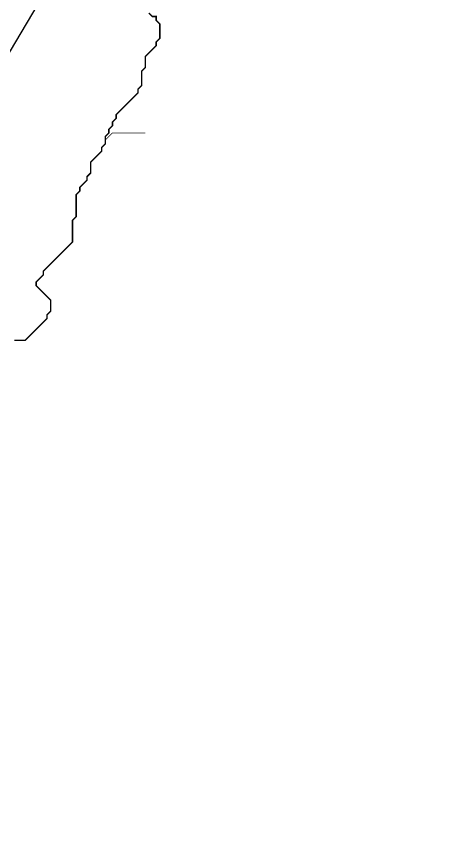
# Model space of a CAD drawing. Header units: metres. Extents: x 442821 to 452274, y 2561971 to 2571293.
# Drawn here: x 447894 to 448362, y 2566253 to 2567157 of the extents above; entities that cross this region are included whole.
import ezdxf

# ---------------------------------------------------------------- set-up
doc = ezdxf.new("R2010")
doc.units = ezdxf.units.M
doc.header["$LTSCALE"] = 8
doc.layers.add('A_BUILT_2006', color=252, linetype='Continuous')
doc.layers.add('A_STREAMS', color=5, linetype='Continuous')

msp = doc.modelspace()

# ---------------------------------------------------------------- linework, layer by layer
at = {"layer": 'A_BUILT_2006', "color": 252}
msp.add_lwpolyline([(444423.44, 2563343.22), (444431.48, 2563355.29), (444572.94, 2563267.78), (444295.21, 2562786.94), (444363.08, 2562577.11), (444377.7, 2562576.48), (444569.24, 2562603.97), (444800.07, 2562694.29), (445148.67, 2563361.17), (445469.39, 2563197.45), (445714.59, 2563159.34), (445807.53, 2563389.68), (445994.14, 2563715.01), (446180.57, 2564037.67), (446320.8, 2564284.9), (446551.38, 2564695.06), (447061.57, 2565726.9), (448013.44, 2567331.59), (448231.64, 2567243.66), (448332.26, 2567295.53), (448412.16, 2567436.64)], dxfattribs=at)
at = {"layer": 'A_STREAMS', "color": 5}
for points, const_width in [([(448039.62, 2567160.38), (448043.62, 2567156.38), (448047.62, 2567156.38), (448047.62, 2567152.38), (448051.62, 2567148.38), (448051.62, 2567144.37), (448051.62, 2567140.37), (448051.62, 2567136.37), (448051.62, 2567132.37), (448047.62, 2567128.37), (448047.62, 2567124.37), (448043.62, 2567120.37), (448039.62, 2567116.36), (448035.62, 2567112.36), (448035.62, 2567108.36), (448035.62, 2567104.36), (448035.62, 2567100.36), (448031.62, 2567096.36), (448031.62, 2567092.36), (448031.62, 2567088.35), (448031.62, 2567084.35), (448031.62, 2567080.35), (448027.62, 2567076.35), (448027.62, 2567072.35), (448023.62, 2567068.35), (448019.62, 2567064.35), (448015.62, 2567060.34), (448011.62, 2567056.34), (448007.61, 2567052.34), (448003.61, 2567048.34), (448003.61, 2567044.34), (447999.61, 2567040.34), (447999.61, 2567036.34), (447995.61, 2567032.33), (447995.61, 2567028.33), (447991.61, 2567024.33), (447991.61, 2567020.33)], 1.6), ([(448035.62, 2567028.33), (448031.62, 2567028.33), (448027.62, 2567028.33), (448023.62, 2567028.33), (448019.62, 2567028.33), (448015.62, 2567028.33), (448011.62, 2567028.33), (448007.61, 2567028.33), (448003.61, 2567028.33), (447999.61, 2567028.33), (447995.61, 2567024.33), (447991.61, 2567020.33)], 0.8), ([(447991.61, 2567020.33), (447991.61, 2567016.33), (447987.61, 2567012.33), (447987.61, 2567008.33), (447983.61, 2567004.32), (447979.61, 2567000.32), (447975.61, 2566996.32), (447975.61, 2566992.32), (447975.61, 2566988.32), (447975.61, 2566984.32), (447971.61, 2566980.32), (447971.61, 2566976.32), (447967.61, 2566972.31), (447963.61, 2566968.31), (447963.61, 2566964.31), (447959.61, 2566960.31), (447959.61, 2566956.31), (447959.61, 2566952.31), (447959.61, 2566948.31), (447959.61, 2566944.3), (447959.61, 2566940.3), (447959.61, 2566936.3), (447955.61, 2566932.3), (447955.61, 2566928.3), (447955.61, 2566924.3), (447955.61, 2566920.3), (447955.61, 2566916.29), (447955.61, 2566912.29), (447955.61, 2566908.29), (447951.61, 2566904.29), (447947.61, 2566900.29), (447943.61, 2566896.29), (447939.61, 2566892.29), (447935.6, 2566888.28), (447931.6, 2566884.28), (447927.6, 2566880.28), (447923.6, 2566876.28), (447923.6, 2566872.28), (447919.6, 2566868.28), (447915.6, 2566864.28), (447915.6, 2566860.27), (447919.6, 2566856.27), (447923.6, 2566852.27), (447927.6, 2566848.27), (447931.6, 2566844.27), (447931.6, 2566840.27), (447931.6, 2566836.27), (447931.6, 2566832.26), (447927.6, 2566828.26), (447927.6, 2566824.26), (447923.6, 2566820.26), (447919.6, 2566816.26), (447915.6, 2566812.26), (447911.6, 2566808.26), (447907.6, 2566804.26), (447903.6, 2566800.25), (447899.6, 2566800.25), (447895.6, 2566800.25), (447891.6, 2566800.25)], 1.6)]:
    msp.add_lwpolyline(points, dxfattribs=dict(at, const_width=const_width))

doc.saveas('drawing.dxf')
